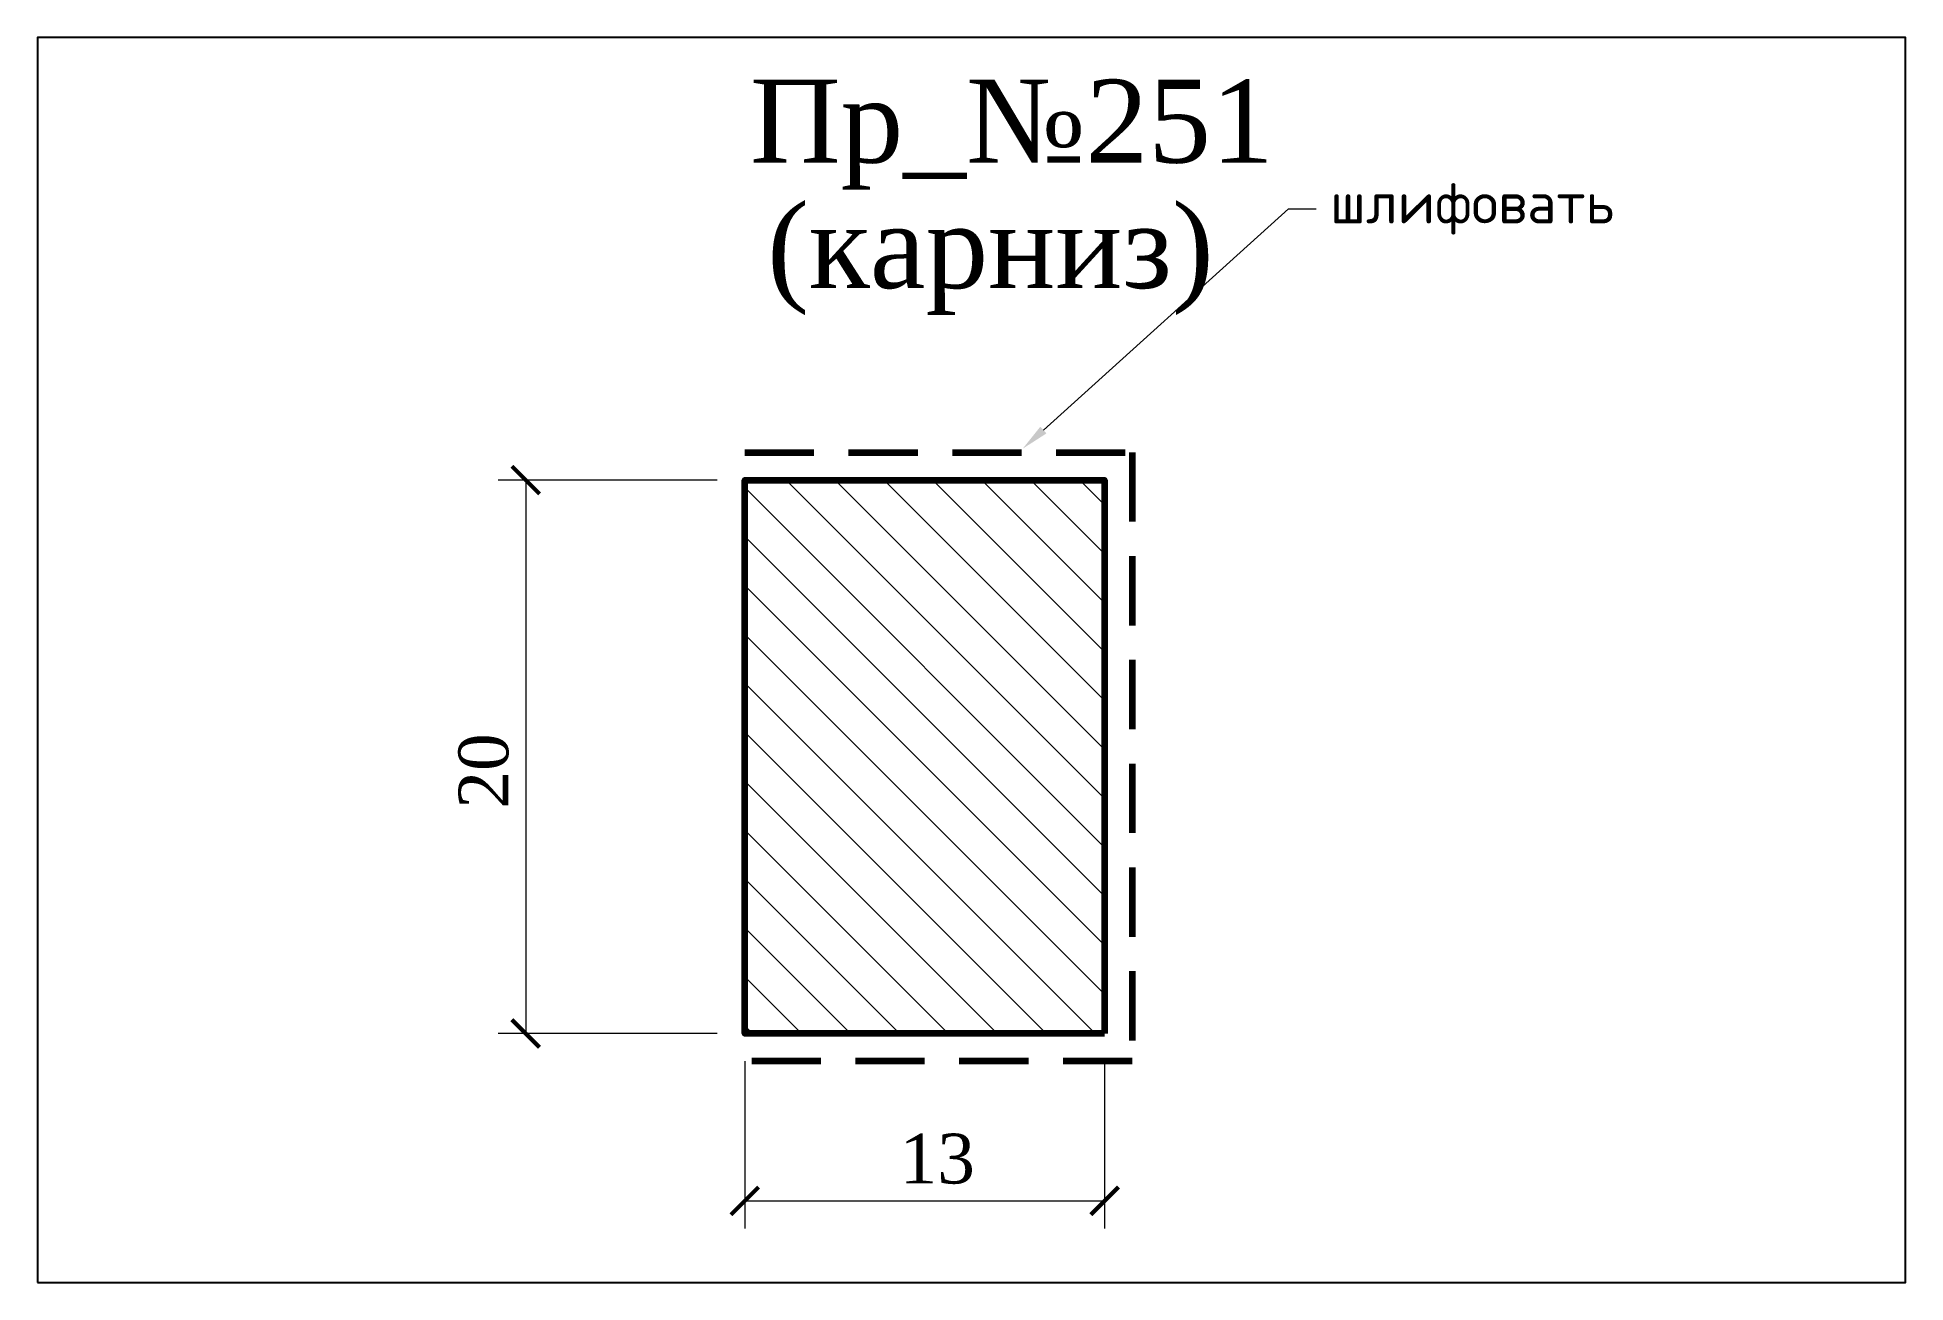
# Model space of a CAD drawing. Header units: millimetres. Extents: x 309624.7 to 309692.2, y -93703.3 to -93658.3.
import ezdxf
from ezdxf import colors
from ezdxf.entities.mleader import LeaderData, LeaderLine
from ezdxf.math import Vec2, Vec3

# ---------------------------------------------------------------- set-up
doc = ezdxf.new("R2010")
doc.units = ezdxf.units.MM
doc.header["$MEASUREMENT"] = 0
doc.linetypes.add('HIDDEN', pattern=[0.375, 0.25, -0.125])
doc.layers.add('Outside panel', color=7, linetype='Continuous', lineweight=18, true_color=0x7f5e57)
doc.layers.add('линия 50', color=1, linetype='Continuous', lineweight=140)
doc.layers.add('служебный слой РАЗМЕРЫ', color=7, linetype='Continuous', lineweight=9)
doc.layers.add('размеры в модели', color=7, linetype='Continuous')
doc.styles.add('ELECT', font='times.ttf')
doc.styles.get("Standard").update_dxf_attribs({"font": 'times.ttf'})
doc.styles.add('ЕСКД профили текст', font='isocpeur.ttf')
doc.dimstyles.new('M_1', dxfattribs={"dimtxt": 1.8, "dimasz": 1, "dimexe": 1, "dimexo": 1, "dimgap": 0.6, "dimtad": 1, "dimdec": 0, "dimdsep": 46, "dimtxsty": 'Standard', "dimblk": 'ARCHTICK', "dimcen": -5, "dimclrd": 7, "dimclre": 7, "dimclrt": 7, "dimadec": 0, "dimazin": 0, "dimtfac": 1, "dimtdec": 0, "dimtmove": 0, "dimatfit": 3, "dimfxl": 1, "dimtolj": 1, "dimtzin": 0, "dimlwd": 5, "dimlwe": 5, "dimarcsym": 0})

# ---------------------------------------------------------------- blocks, each defined once
blk = doc.blocks.new('_ArchTick')
at = {"color": 0, "linetype": 'ByBlock', "const_width": 0.15}
blk.add_lwpolyline([(-0.5, -0.5), (0.5, 0.5)], dxfattribs=at)
blk = doc.blocks.new('*D2')
at = {"layer": 'Defpoints', "color": 0, "ltscale": 1000, "transparency": 16777216}
for p in [(309650.235, -93694.263), (309663.235, -93694.263), (309663.235, -93700.309)]:
    blk.add_point(p, dxfattribs=at)
at = {"layer": 'размеры в модели', "color": 7, "lineweight": 5, "ltscale": 1000, "transparency": 16777216}
for p, q in [((309650.235, -93695.263), (309650.235, -93701.309)), ((309663.235, -93695.263), (309663.235, -93701.309)), ((309650.235, -93700.309), (309663.235, -93700.309))]:
    blk.add_line(p, q, dxfattribs=at)
at = {"layer": 'размеры в модели', "color": 7, "lineweight": 5, "ltscale": 1000, "transparency": 16777216, "rotation": 180}
blk.add_blockref('_ArchTick', (309650.235, -93700.309), dxfattribs=at)
at = {"layer": 'размеры в модели', "color": 7, "lineweight": 5, "ltscale": 1000, "transparency": 16777216}
blk.add_blockref('_ArchTick', (309663.235, -93700.309), dxfattribs=at)
at = {"layer": 'размеры в модели', "color": 7, "ltscale": 1000, "transparency": 16777216, "insert": (309657.191, -93698.793), "char_height": 1.8, "attachment_point": 5}
blk.add_mtext('\\A1;13', dxfattribs=at)
blk = doc.blocks.new('*D3')
at = {"layer": 'Defpoints', "color": 0, "ltscale": 1000, "transparency": 16777216}
for p in [(309650.235, -93674.263), (309642.322, -93694.263), (309650.235, -93694.263)]:
    blk.add_point(p, dxfattribs=at)
at = {"layer": 'размеры в модели', "color": 7, "lineweight": 5, "ltscale": 1000, "transparency": 16777216}
for p, q in [((309649.235, -93674.263), (309641.322, -93674.263)), ((309642.322, -93674.263), (309642.322, -93694.263)), ((309649.235, -93694.263), (309641.322, -93694.263))]:
    blk.add_line(p, q, dxfattribs=at)
for p, rotation in [((309642.322, -93674.263), 90), ((309642.322, -93694.263), 270)]:
    blk.add_blockref('_ArchTick', p, dxfattribs=dict(at, rotation=rotation))
at = {"layer": 'размеры в модели', "color": 7, "ltscale": 1000, "transparency": 16777216, "insert": (309640.807, -93684.774), "char_height": 1.8, "attachment_point": 5, "rotation": 90}
blk.add_mtext('\\A1;20', dxfattribs=at)

msp = doc.modelspace()

# ---------------------------------------------------------------- hatches: boundary and pattern name
at = {"layer": 'Outside panel', "ltscale": 1000}
h = msp.add_hatch(dxfattribs=at)
h.set_pattern_fill('ANSI31', color=256, scale=10, angle=90)
h.set_pattern_definition([(135, (-2129.8525, -3195.8906), (-0.8838834765, -0.8838834765), [])])
h.paths.add_polyline_path([(309663.235, -93674.263), (309650.235, -93674.263), (309650.235, -93694.263), (309663.235, -93694.263)])

# ---------------------------------------------------------------- linework, layer by layer
at = {"color": 6, "ltscale": 1000}
msp.add_lwpolyline([(309624.677, -93703.264), (309692.177, -93703.264), (309692.177, -93658.264), (309624.677, -93658.264)], close=True, dxfattribs=at)
at = {"layer": 'линия 50', "color": 1, "linetype": 'HIDDEN', "ltscale": 10, "true_color": 0xff0909}
msp.add_lwpolyline([(309650.235, -93673.263), (309664.235, -93673.263), (309664.235, -93695.263), (309650.235, -93695.263)], dxfattribs=at)
at = {"layer": 'линия 50', "color": 7}
msp.add_lwpolyline([(309663.235, -93694.263), (309650.235, -93694.263), (309650.235, -93674.263), (309663.235, -93674.263)], close=True, dxfattribs=at)

# ---------------------------------------------------------------- texts
at = {"color": 7, "ltscale": 1000, "style": 'ELECT'}
for s, p in [('Пр_№251', (309650.424, -93662.79)), ('(карниз)', (309651.043, -93667.324))]:
    msp.add_text(s, height=3, dxfattribs=at).set_placement(p)

# ---------------------------------------------------------------- dimensions: what is measured, and where the dimension line sits
at = {"layer": 'размеры в модели', "color": 5, "ltscale": 1000}
dim = msp.add_linear_dim(base=(309642.322, -93694.263), p1=(309650.235, -93674.263), p2=(309650.235, -93694.263), angle=90, dimstyle='M_1', dxfattribs=at)
dim.commit()
dim.dimension.update_dxf_attribs({"geometry": '*D3', "text_midpoint": (309642.322, -93684.774), "dimtype": 128})
dim = msp.add_linear_dim(base=(309663.235, -93700.309), p1=(309650.235, -93694.263), p2=(309663.235, -93694.263), dimstyle='M_1', dxfattribs=at)
dim.commit()
dim.dimension.update_dxf_attribs({"geometry": '*D2', "text_midpoint": (309657.191, -93700.309), "dimtype": 128})

# ---------------------------------------------------------------- leaders
at = {"layer": 'служебный слой РАЗМЕРЫ'}
ml = msp.add_multileader_mtext('Standard', dxfattribs=at)
ml.set_content('\\A1;шлифовать', color=256, style='ЕСКД профили текст')
ml.set_leader_properties(color=256, linetype='ByLayer', lineweight=-1)
ml.build(insert=Vec2(0, 0))
ml.multileader.update_dxf_attribs({"dogleg_length": 1, "arrow_head_size": 1})
ctx = ml.context
ctx.base_point, ctx.char_height, ctx.arrow_head_size, ctx.landing_gap_size, ctx.plane_origin = Vec3(309670.882, -93664.463), 1.5, 1, 0.5, Vec3(309684.357, -93638.294)
notes = []
notes.append((ctx, [(1, (1, 1, 0), (309669.882, -93664.463), (1, 0), 1, [(0, [(309660.281, -93673.125)], 0, [])])]))
ctx.mtext.insert, ctx.mtext.flow_direction = Vec3(309671.382, -93663.488), 5
for ctx, leaders in notes:
    for number, flags, end, landing, length, lines in leaders:
        leader = LeaderData()
        leader.index, (leader.has_last_leader_line, leader.has_dogleg_vector, leader.attachment_direction) = number, flags
        leader.last_leader_point, leader.dogleg_vector, leader.dogleg_length = Vec3(end), Vec3(landing), length
        for number, points, colour, breaks in lines:
            line = LeaderLine()
            line.index, line.vertices, line.color, line.breaks = number, Vec3.list(points), colors.encode_raw_color(colour), breaks
            leader.lines.append(line)
        ctx.leaders.append(leader)

doc.saveas('drawing.dxf')
